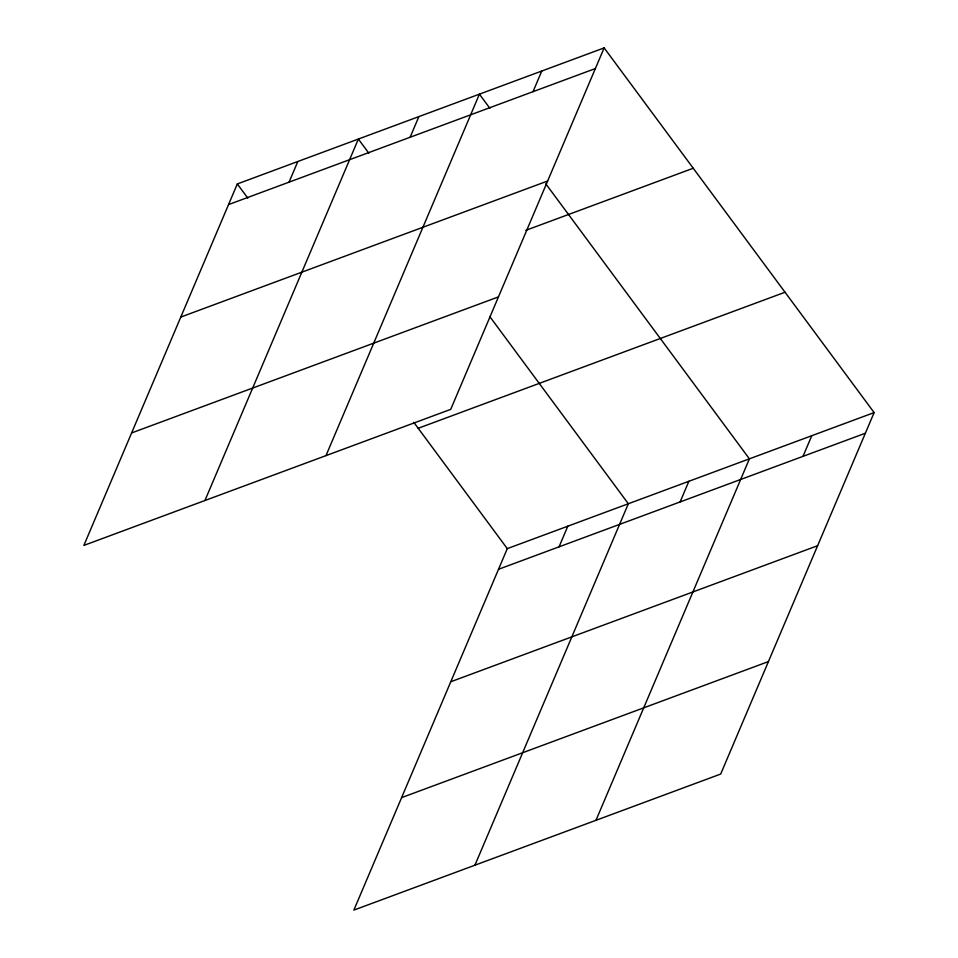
<?xml version="1.0" encoding="UTF-8"?>
<svg xmlns="http://www.w3.org/2000/svg" width="958" height="958" viewBox="0 0 958 958"><rect width="100%" height="100%" fill="white"/><g stroke="black" fill="none" stroke-linecap="round" stroke-linejoin="round"><path stroke-width="1.44" d="M604.139 47.9L237.309 183.948L83.873 545.413L450.715 409.365L604.139 47.9L874.127 412.587L720.691 774.052L353.861 910.1L507.285 548.635L874.127 412.587M289.077 182.14L297.83 161.495M204.928 500.519L358.364 139.054L368.842 153.208M410.132 137.245L418.886 116.601M325.983 455.625L479.419 94.159L489.897 108.314M533.019 91.669L541.785 71.024M559.053 546.826L567.819 526.193M474.917 865.206L628.34 503.74L489.825 316.631M680.108 501.932L688.874 481.287M595.972 820.311L749.407 458.846L545.809 183.828M803.008 456.355L811.761 435.722M228.543 204.593L595.385 68.545M180.799 317.062L547.641 181.014M525.87 230.315L693.233 168.249M131.617 432.944L498.447 296.896M418.191 428.286L785.033 292.238M498.531 569.28L865.361 433.232M450.787 681.749L817.629 545.701M401.594 797.631L768.436 661.583M237.309 183.948L247.787 198.102M413.784 422.322L507.285 548.635"/></g></svg>
